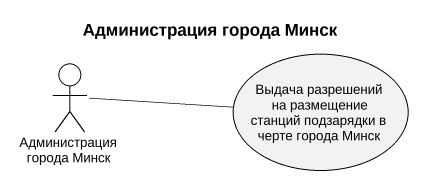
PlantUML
@startuml
title Администрация города Минск
actor "Администрация города Минск" as Администрация_города_Минск
usecase "Выдача разрешений на размещение станций подзарядки в черте города Минск" as Выдача_разрешений_на
Администрация_города_Минск -right- Выдача_разрешений_на
@enduml
